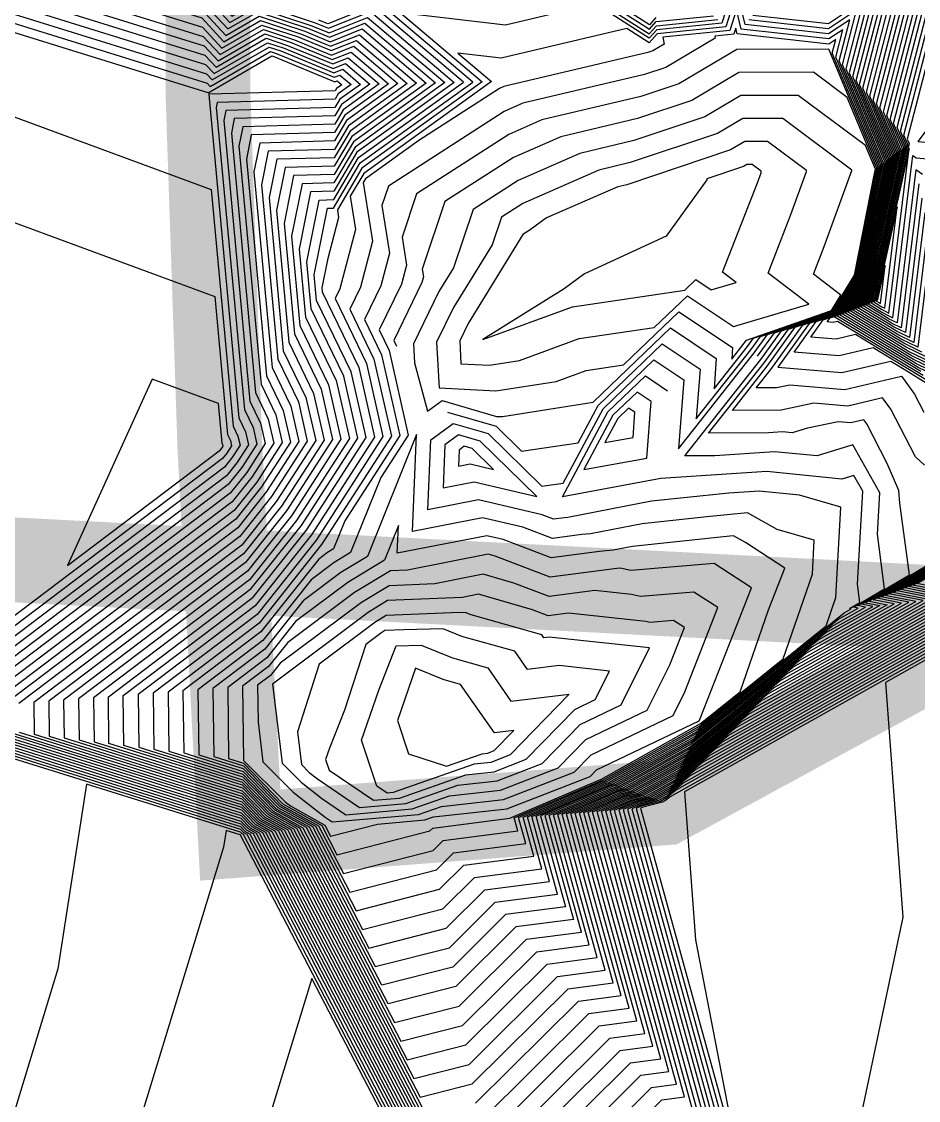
# Model space of a CAD drawing. Header units: inches. Extents: x 533200 to 542759, y 3594234 to 3596688.
# Drawn here: x 535916.75 to 535922.04, y 3595724.2 to 3595730.55 of the extents above; entities that cross this region are included whole.
import ezdxf

# ---------------------------------------------------------------- set-up
doc = ezdxf.new("R2010")
doc.units = ezdxf.units.IN
doc.header["$MEASUREMENT"] = 0
for name, color, linetype in [('C-PROP-BNDY', 150, 'Continuous'), ('CVL_CURV_D', 1, 'Continuous'), ('CVL_CURV_G', 5, 'Continuous')]:
    doc.layers.add(name, color=color, linetype=linetype)

msp = doc.modelspace()

# ---------------------------------------------------------------- linework, layer by layer
at = {"const_width": 0.5}
msp.add_lwpolyline([(535898.0655, 3595761.7534), (535928.9842, 3595779.4454), (535930.081, 3595726.6862), (535905.9162, 3595727.9423, 0.03527), (535900.5627, 3595727.8428)], format="xyb", close=True, dxfattribs=at)
at = {"layer": 'C-PROP-BNDY', "color": 3, "linetype": 'Continuous', "lineweight": 30, "const_width": 0.5, "elevation": 648.15}
msp.add_lwpolyline([(535925.64, 3595729.28), (535925.62, 3595728.77), (535922.91, 3595727.24), (535920.54, 3595725.95), (535918.04, 3595725.76), (535917.92, 3595728.05), (535917.85, 3595730.13), (535917.85, 3595732.88), (535918.86, 3595734.28), (535919.02, 3595736.9), (535919.16, 3595737.05), (535922.25, 3595738.97), (535925.35, 3595739.69), (535926.24, 3595738.06), (535924.7, 3595736.6), (535924.02, 3595733.54), (535924.05, 3595732.47), (535924.19, 3595730.12), (535925.64, 3595729.28)], dxfattribs=at)
at = {"layer": 'CVL_CURV_D', "color": 6, "linetype": 'Continuous'}
for points, elevation in [([(535925.7657, 3595732.1943), (535924.7109, 3595731.4655), (535924.71, 3595731.3471), (535924.7996, 3595731.1717), (535924.7231, 3595731), (535924.6331, 3595729.8633), (535924.6151, 3595729.7186), (535923.2807, 3595728.5947), (535922.9447, 3595728.0419), (535922.9486, 3595728.0393), (535922.9085, 3595727.2694), (535922.9012, 3595727.2559), (535922.3268, 3595727.3568), (535922.3185, 3595727.3508), (535922.317, 3595727.3508), (535922.3083, 3595727.3457), (535922.8718, 3595727.2356), (535921.8435, 3595726.6595), (535921.9465, 3595725.2759), (535921.5774, 3595723.5258)], 648.4), ([(535922.041, 3595729.5962), (535921.9367, 3595728.7492), (535921.88, 3595728.7767), (535921.8419, 3595728.8001), (535921.7126, 3595728.8776), (535921.7483, 3595728.8989), (535921.7727, 3595728.9393), (535921.7962, 3595729.0582), (535921.9669, 3595729.8224), (535921.9318, 3595729.9067), (535922.3695, 3595731.6012)], 649.3), ([(535922.0586, 3595729.5121), (535921.9611, 3595728.7205), (535921.8943, 3595728.7529), (535921.8493, 3595728.7805), (535921.697, 3595728.8718), (535921.739, 3595728.8969), (535921.7678, 3595728.9445), (535921.7955, 3595729.0846), (535921.959, 3595729.8164), (535921.9117, 3595729.9297), (535922.3286, 3595731.5435)], 649.4), ([(535924.3906, 3595731.4064), (535923.9804, 3595730.4851), (535923.4846, 3595730.7118), (535922.914, 3595729.9576), (535923.9866, 3595729.8615), (535922.8922, 3595728.0605), (535922.9346, 3595728.0323), (535922.9016, 3595727.3998), (535922.862, 3595727.3265), (535922.381, 3595727.411), (535922.3062, 3595727.3569), (535922.2926, 3595727.3568), (535922.215, 3595727.311), (535922.7021, 3595727.2158), (535920.6503, 3595726.0664), (535920.5601, 3595725.9938), (535920.5048, 3595725.963), (535920.3905, 3595725.9332), (535920.3484, 3595725.9153), (535920.9403, 3595723.769)], 648.8), ([(535922.0937, 3595729.344), (535922.0099, 3595728.6631), (535921.9229, 3595728.7052), (535921.8643, 3595728.7412), (535921.6658, 3595728.8603), (535921.7205, 3595728.893), (535921.758, 3595728.9549), (535921.7941, 3595729.1376), (535921.9431, 3595729.8042), (535921.8715, 3595729.9758), (535922.2467, 3595731.4281)], 649.6), ([(535924.4928, 3595731.3477), (535924.0527, 3595730.3592), (535923.7278, 3595730.5077), (535923.354, 3595730.0136), (535924.0567, 3595729.9506), (535922.9053, 3595728.0558), (535922.9381, 3595728.034), (535922.9033, 3595727.3672), (535922.8718, 3595727.3088), (535922.3674, 3595727.3974), (535922.3092, 3595727.3554), (535922.2987, 3595727.3553), (535922.2383, 3595727.3197), (535922.7445, 3595727.2208), (535920.6123, 3595726.0263), (535920.5531, 3595725.9787), (535920.5169, 3595725.9585), (535920.3986, 3595725.9277), (535920.3741, 3595725.9172), (535920.9871, 3595723.6943)], 648.7), ([(535922.1113, 3595729.2599), (535922.0343, 3595728.6344), (535921.9371, 3595728.6814), (535921.8718, 3595728.7216), (535921.6502, 3595728.8545), (535921.7113, 3595728.891), (535921.7532, 3595728.9602), (535921.7934, 3595729.164), (535921.9351, 3595729.7982), (535921.8514, 3595729.9988), (535922.2058, 3595731.3705)], 649.7), ([(535924.5951, 3595731.2891), (535924.1249, 3595730.2333), (535923.9711, 3595730.3036), (535923.794, 3595730.0696), (535924.1269, 3595730.0398), (535922.9185, 3595728.0512), (535922.9416, 3595728.0358), (535922.905, 3595727.3346), (535922.8816, 3595727.2912), (535922.3539, 3595727.3839), (535922.3123, 3595727.3538), (535922.3048, 3595727.3538), (535922.2617, 3595727.3283), (535922.7869, 3595727.2257), (535920.5742, 3595725.9861), (535920.5462, 3595725.9636), (535920.5291, 3595725.954), (535920.4068, 3595725.9222), (535920.3997, 3595725.9192), (535921.0338, 3595723.6196)], 648.6), ([(535922.0587, 3595728.6057), (535921.9514, 3595728.6576), (535921.8793, 3595728.702), (535921.6346, 3595728.8487), (535921.702, 3595728.889), (535921.7483, 3595728.9654), (535921.7927, 3595729.1905), (535921.9272, 3595729.7921), (535921.8313, 3595730.0218), (535922.1649, 3595731.3128)], 649.8), ([(535922.0831, 3595728.577), (535921.9657, 3595728.6338), (535921.8867, 3595728.6823), (535921.619, 3595728.8429), (535921.6928, 3595728.887), (535921.7434, 3595728.9706), (535921.792, 3595729.2169), (535921.9192, 3595729.7861), (535921.8113, 3595730.0448), (535922.124, 3595731.2551)], 649.9), ([(535922.0622, 3595729.6522), (535922.0234, 3595729.6803), (535921.9122, 3595728.7779), (535921.8657, 3595728.8005), (535921.8344, 3595728.8197), (535921.7282, 3595728.8834), (535921.7575, 3595728.9009), (535921.7776, 3595728.934), (535921.7968, 3595729.0317), (535921.9749, 3595729.8285), (535921.9518, 3595729.8837), (535922.3067, 3595731.2571)], 649.2), ([(535915.8311, 3595731.0837), (535917.8223, 3595730.4658), (535917.921, 3595730.3592), (535918.1767, 3595730.5067), (535918.3604, 3595730.446), (535918.5791, 3595730.3559), (535918.7095, 3595730.4077), (535918.9697, 3595730.1877), (535918.6674, 3595729.9704), (535918.5956, 3595729.8494), (535918.155, 3595729.8374), (535918.1211, 3595729.6675), (535918.2283, 3595728.5149), (535918.3387, 3595728.287), (535918.386, 3595728.0781), (535918.1957, 3595727.7834), (535918.0264, 3595727.5697), (535916.6474, 3595726.5277)], 650.1), ([(535915.9719, 3595731.0936), (535917.8177, 3595730.5209), (535917.9326, 3595730.3967), (535918.1683, 3595730.5327), (535918.3808, 3595730.4625), (535918.5759, 3595730.3821), (535918.7258, 3595730.4417), (535919.0248, 3595730.1889), (535918.6774, 3595729.9391), (535918.595, 3595729.8), (535918.205, 3595729.7894), (535918.1656, 3595729.5917), (535918.2611, 3595728.5644), (535918.3832, 3595728.3122), (535918.4356, 3595728.0811), (535918.225, 3595727.755), (535918.0377, 3595727.5186), (535916.7353, 3595726.5345)], 650.2), ([(535916.1127, 3595731.1036), (535917.8132, 3595730.5759), (535917.9443, 3595730.4343), (535918.16, 3595730.5587), (535918.4012, 3595730.4791), (535918.5728, 3595730.4084), (535918.7422, 3595730.4757), (535919.08, 3595730.19), (535918.6875, 3595729.9078), (535918.5944, 3595729.7506), (535918.255, 3595729.7414), (535918.21, 3595729.5159), (535918.2939, 3595728.6139), (535918.4277, 3595728.3374), (535918.4851, 3595728.0841), (535918.2543, 3595727.7266), (535918.049, 3595727.4675), (535916.8232, 3595726.5413), (535916.8257, 3595726.3543), (535918.0497, 3595725.9727), (535918.1661, 3595725.8522), (535918.2812, 3595725.7884), (535919.1004, 3595724.2154), (535919.4082, 3595724.2941)], 650.3), ([(535916.2535, 3595731.1135), (535917.8086, 3595730.631), (535917.9559, 3595730.4719), (535918.1517, 3595730.5848), (535918.4216, 3595730.4957), (535918.5697, 3595730.4346), (535918.7585, 3595730.5097), (535919.1352, 3595730.1911), (535918.6975, 3595729.8765), (535918.5937, 3595729.7013), (535918.305, 3595729.6934), (535918.2544, 3595729.4401), (535918.3267, 3595728.6633), (535918.4723, 3595728.3626), (535918.5347, 3595728.0871), (535918.2837, 3595727.6983), (535918.0603, 3595727.4164), (535916.9111, 3595726.5481), (535916.9139, 3595726.3433), (535918.0504, 3595725.9889), (535918.1758, 3595725.8592), (535918.2996, 3595725.7905), (535919.0627, 3595724.3253), (535919.3889, 3595724.4087)], 650.4), ([(535916.5351, 3595731.1334), (535917.7995, 3595730.7411), (535917.9792, 3595730.547), (535918.135, 3595730.6369), (535918.4624, 3595730.5288), (535918.5634, 3595730.4871), (535918.7912, 3595730.5776), (535919.2455, 3595730.1934), (535918.7177, 3595729.814), (535918.5924, 3595729.6026), (535918.405, 3595729.5975), (535918.3433, 3595729.2884), (535918.3923, 3595728.7623), (535918.5613, 3595728.413), (535918.6338, 3595728.0931), (535918.3423, 3595727.6415), (535918.0829, 3595727.3142), (535917.087, 3595726.5617), (535917.0902, 3595726.3212), (535918.0519, 3595726.0214), (535918.195, 3595725.8733), (535918.3364, 3595725.7949), (535918.9873, 3595724.5451), (535919.3504, 3595724.638)], 650.6), ([(535916.6759, 3595731.1434), (535917.795, 3595730.7961), (535917.9908, 3595730.5846), (535918.1267, 3595730.6629), (535918.4827, 3595730.5454), (535918.5603, 3595730.5134), (535918.8075, 3595730.6116), (535919.3007, 3595730.1946), (535918.7277, 3595729.7827), (535918.5918, 3595729.5532), (535918.455, 3595729.5495), (535918.3878, 3595729.2126), (535918.4251, 3595728.8117), (535918.6059, 3595728.4382), (535918.6834, 3595728.0961), (535918.3716, 3595727.6132), (535918.0942, 3595727.2631), (535917.1749, 3595726.5685), (535917.1784, 3595726.3102), (535918.0526, 3595726.0376), (535918.2047, 3595725.8803), (535918.3548, 3595725.797), (535918.9496, 3595724.655), (535919.3311, 3595724.7526)], 650.7), ([(535922.1563, 3595728.4909), (535922.0086, 3595728.5624), (535921.9092, 3595728.6235), (535921.5721, 3595728.8256), (535921.6651, 3595728.8811), (535921.7288, 3595728.9863), (535921.79, 3595729.2963), (535921.8953, 3595729.7679), (535921.751, 3595730.1138), (535922.0012, 3595731.0821)], 650.2), ([(535922.1319, 3595728.5196), (535921.9943, 3595728.5862), (535921.9017, 3595728.6431), (535921.5877, 3595728.8314), (535921.6743, 3595728.8831), (535921.7337, 3595728.9811), (535921.7907, 3595729.2699), (535921.9033, 3595729.7739), (535921.7711, 3595730.0908), (535922.0421, 3595731.1398)], 650.1), ([(535915.1271, 3595731.0339), (535917.845, 3595730.1906), (535917.8628, 3595730.1713), (535918.2183, 3595730.3765), (535918.2585, 3595730.3632), (535918.5947, 3595730.2246), (535918.6278, 3595730.2378), (535918.6938, 3595730.182), (535918.6171, 3595730.1268), (535918.5989, 3595730.0961), (535917.905, 3595730.0772), (535917.8989, 3595730.0466), (535918.0643, 3595728.2676), (535918.116, 3595728.1609), (535918.1381, 3595728.0632), (535918.049, 3595727.9252), (535917.9698, 3595727.8252), (535916.2077, 3595726.4938)], 649.6), ([(535915.2679, 3595731.0439), (535917.8405, 3595730.2456), (535917.8744, 3595730.2089), (535918.21, 3595730.4025), (535918.2789, 3595730.3797), (535918.5916, 3595730.2509), (535918.6441, 3595730.2718), (535918.749, 3595730.1831), (535918.6272, 3595730.0955), (535918.5982, 3595730.0468), (535917.955, 3595730.0293), (535917.9433, 3595729.9708), (535918.0971, 3595728.3171), (535918.1605, 3595728.1861), (535918.1877, 3595728.0662), (535918.0784, 3595727.8968), (535917.9811, 3595727.7741), (535916.2957, 3595726.5006)], 649.7), ([(535915.4087, 3595731.0538), (535917.8359, 3595730.3007), (535917.8861, 3595730.2465), (535918.2017, 3595730.4285), (535918.2993, 3595730.3963), (535918.5884, 3595730.2771), (535918.6605, 3595730.3058), (535918.8041, 3595730.1843), (535918.6372, 3595730.0642), (535918.5976, 3595729.9974), (535918.005, 3595729.9813), (535917.9878, 3595729.895), (535918.1299, 3595728.3666), (535918.205, 3595728.2113), (535918.2373, 3595728.0691), (535918.1077, 3595727.8685), (535917.9924, 3595727.723), (535916.3836, 3595726.5074)], 649.8), ([(535915.5495, 3595731.0638), (535917.8314, 3595730.3557), (535917.8977, 3595730.284), (535918.1933, 3595730.4546), (535918.3197, 3595730.4129), (535918.5853, 3595730.3034), (535918.6768, 3595730.3397), (535918.8593, 3595730.1854), (535918.6473, 3595730.033), (535918.5969, 3595729.9481), (535918.055, 3595729.9333), (535918.0322, 3595729.8192), (535918.1627, 3595728.416), (535918.2496, 3595728.2366), (535918.2868, 3595728.0721), (535918.137, 3595727.8401), (535918.0037, 3595727.6719), (535916.4715, 3595726.5142)], 649.9), ([(535920.4899, 3595730.5762), (535920.4524, 3595730.5348), (535919.6963, 3595731.0167)], 650.7), ([(535922.1807, 3595728.4622), (535922.0229, 3595728.5386), (535921.9166, 3595728.6038), (535921.5565, 3595728.8198), (535921.6558, 3595728.8791), (535921.7239, 3595728.9915), (535921.7893, 3595729.3228), (535921.8874, 3595729.7618), (535921.7309, 3595730.1369), (535921.9602, 3595731.0244)], 650.3), ([(535922.2051, 3595728.4334), (535922.0371, 3595728.5148), (535921.9241, 3595728.5842), (535921.5409, 3595728.814), (535921.6466, 3595728.8771), (535921.719, 3595728.9968), (535921.7886, 3595729.3492), (535921.8794, 3595729.7558), (535921.7108, 3595730.1599), (535921.9193, 3595730.9667)], 650.4), ([(535919.7629, 3595730.9474), (535920.4519, 3595730.5083), (535920.492, 3595730.5525), (535920.8308, 3595730.5863)], 650.8), ([(535923.2414, 3595730.9158), (535922.474, 3595729.9016), (535923.9165, 3595729.7724), (535922.8791, 3595728.0652), (535922.9311, 3595728.0305), (535922.8999, 3595727.4324), (535922.8522, 3595727.3441), (535922.3945, 3595727.4245), (535922.3031, 3595727.3585), (535922.2865, 3595727.3584), (535922.1917, 3595727.3023), (535922.6596, 3595727.2109), (535920.6883, 3595726.1065), (535920.567, 3595726.0089), (535920.4927, 3595725.9674), (535920.3824, 3595725.9388), (535920.3228, 3595725.9133), (535920.8935, 3595723.8437)], 648.9), ([(535922.0657, 3595728.4671), (535921.9391, 3595728.545), (535921.6663, 3595728.7085), (535921.5526, 3595728.6819), (535921.4036, 3595728.6944), (535921.4766, 3595728.7959), (535921.529, 3595728.814), (535921.6281, 3595728.8732), (535921.7093, 3595729.0072), (535921.7872, 3595729.4022), (535921.8635, 3595729.7436), (535921.6707, 3595730.2059), (535921.8374, 3595730.8514)], 650.6), ([(535919.9486, 3595730.8021), (535920.4514, 3595730.4817), (535920.494, 3595730.5288), (535920.8547, 3595730.5647)], 650.9), ([(535922.08, 3595728.4433), (535921.9465, 3595728.5253), (535921.7712, 3595728.6305), (535921.57, 3595728.5833), (535921.3064, 3595728.6056), (535921.4355, 3595728.785), (535921.5282, 3595728.8171), (535921.6189, 3595728.8712), (535921.7044, 3595729.0124), (535921.7865, 3595729.4286), (535921.8556, 3595729.7376), (535921.6506, 3595730.2289), (535921.7965, 3595730.7937)], 650.7), ([(535919.2541, 3595725.2111), (535919.4815, 3595725.437), (535919.864, 3595725.4866), (535919.7583, 3595725.8699), (535920.2038, 3595726.0602), (535920.2256, 3595726.0658), (535920.7192, 3595726.3409), (535921.5249, 3595726.9896), (535921.7261, 3595727.1023), (535921.6783, 3595727.1117), (535921.9849, 3595727.2927), (535921.9286, 3595727.7157), (535921.9233, 3595727.79), (535921.854, 3595727.95), (535921.7344, 3595728.1825), (535921.7164, 3595728.2071), (535921.6396, 3595728.1891), (535921.5645, 3595728.1955), (535921.3833, 3595728.1567), (535921.2939, 3595728.1293), (535921.2362, 3595728.1351), (535921.1548, 3595728.1296), (535920.8009, 3595728.1281), (535921.1277, 3595728.5423), (535921.2712, 3595728.7416), (535921.5252, 3595728.8294), (535921.5819, 3595728.8633), (535921.6849, 3595729.0333), (535921.7838, 3595729.5345), (535921.8237, 3595729.7133), (535921.5703, 3595730.321), (535921.6328, 3595730.563), (535921.5087, 3595730.4808), (535921.0159, 3595730.5362), (535920.9704, 3595730.7335), (535920.9026, 3595730.5217), (535920.4981, 3595730.4813), (535920.4504, 3595730.4286), (535920.32, 3595730.5117), (535919.5783, 3595730.3367), (535919.3233, 3595730.3667), (535919.5214, 3595730.1992), (535918.7679, 3595729.6575), (535918.6888, 3595729.524), (535918.72, 3595729.3288), (535918.6269, 3595728.9777), (535918.5992, 3595728.9208), (535918.784, 3595728.5391), (535918.8817, 3595728.108), (535918.4889, 3595727.4997), (535918.1395, 3595727.0588), (535917.5266, 3595726.5957), (535917.531, 3595726.2661), (535918.0556, 3595726.1026), (535918.2432, 3595725.9085), (535918.4285, 3595725.8057), (535918.7988, 3595725.0946), (535919.2541, 3595725.2111)], 651.1), ([(535921.7556, 3595730.736), (535921.6305, 3595730.2519), (535921.8476, 3595729.7315), (535921.7858, 3595729.4551), (535921.6995, 3595729.0177), (535921.6096, 3595728.8692), (535921.5275, 3595728.8202), (535921.3944, 3595728.7742), (535921.2092, 3595728.5167), (535921.5874, 3595728.4848), (535921.8761, 3595728.5524), (535921.954, 3595728.5057), (535922.0943, 3595728.4195)], 650.8), ([(535922.171, 3595727.3873), (535921.7483, 3595727.1377), (535921.8534, 3595727.1171), (535921.4108, 3595726.8692), (535920.6984, 3595726.2957), (535920.262, 3595726.0524), (535920.2282, 3595726.0436), (535919.8353, 3595725.8758), (535920.0044, 3595725.2626), (535919.6657, 3595725.2186), (535919.3119, 3595724.8672), (535918.9119, 3595724.7649), (535918.3732, 3595725.7992), (535918.2143, 3595725.8874), (535918.0534, 3595726.0539), (535917.2665, 3595726.2992), (535917.2628, 3595726.5753), (535918.1055, 3595727.212), (535918.401, 3595727.5848), (535918.733, 3595728.0991), (535918.6504, 3595728.4634), (535918.4578, 3595728.8612), (535918.4322, 3595729.1368), (535918.505, 3595729.5016), (535918.5911, 3595729.5039), (535918.7378, 3595729.7514), (535919.3559, 3595730.1957), (535918.8239, 3595730.6456), (535918.5572, 3595730.5396), (535918.5031, 3595730.5619)], 650.8), ([(535922.1649, 3595727.3888), (535921.725, 3595727.129), (535921.811, 3595727.1122), (535921.4489, 3595726.9094), (535920.7053, 3595726.3108), (535920.2498, 3595726.0569), (535920.2201, 3595726.0492), (535919.8096, 3595725.8738), (535919.9576, 3595725.3372), (535919.6043, 3595725.2914), (535919.2926, 3595724.9818), (535918.8742, 3595724.8748), (535918.3917, 3595725.8014), (535918.2239, 3595725.8944), (535918.0541, 3595726.0701), (535917.3547, 3595726.2882), (535917.3508, 3595726.5821), (535918.1169, 3595727.1609), (535918.4303, 3595727.5564), (535918.7826, 3595728.1021), (535918.695, 3595728.4887), (535918.4906, 3595728.9106), (535918.4767, 3595729.061), (535918.555, 3595729.4536), (535918.5905, 3595729.4545), (535918.7478, 3595729.7201), (535919.411, 3595730.1969), (535918.8402, 3595730.6796)], 650.9), ([(535921.0624, 3595730.5914), (535921.5079, 3595730.5413), (535921.7147, 3595730.6784), (535921.6104, 3595730.2749), (535921.8397, 3595729.7255), (535921.7852, 3595729.4815), (535921.6946, 3595729.0229), (535921.6004, 3595728.8672), (535921.5267, 3595728.8232), (535921.3533, 3595728.7633), (535921.1665, 3595728.5035), (535921.0817, 3595728.3962), (535921.2004, 3595728.3967), (535921.2797, 3595728.4136), (535921.6048, 3595728.3862), (535921.9379, 3595728.4643), (535922.0156, 3595728.3575), (535922.07, 3595728.2518)], 650.9), ([(535919.2348, 3595725.3257), (535919.4201, 3595725.5097), (535919.8172, 3595725.5613), (535919.7326, 3595725.8679), (535920.1957, 3595726.0657), (535920.2134, 3595726.0703), (535920.7261, 3595726.356), (535921.563, 3595727.0298), (535921.6837, 3595727.0974), (535921.655, 3595727.103), (535921.8389, 3595727.2116), (535921.7961, 3595727.5335), (535921.81, 3595727.777), (535921.6521, 3595728.0584), (535921.4404, 3595727.9936), (535921.1903, 3595728.0189), (535920.8374, 3595727.9948), (535920.6604, 3595727.994), (535921.1084, 3595728.5616), (535921.2301, 3595728.7308), (535921.5244, 3595728.8325), (535921.5727, 3595728.8613), (535921.68, 3595729.0386), (535921.7831, 3595729.5609), (535921.8158, 3595729.7073), (535921.5502, 3595730.344), (535921.5919, 3595730.5053), (535921.5092, 3595730.4505), (535920.9926, 3595730.5086), (535920.9661, 3595730.6237), (535920.9265, 3595730.5001), (535920.5307, 3595730.4607), (535920.54, 3595730.4206), (535920.4729, 3595730.3808), (535920.4437, 3595730.371), (535919.5936, 3595730.1704), (535919.5682, 3595730.1594), (535919.092, 3595729.852), (535918.778, 3595729.6263), (535918.7648, 3595729.604), (535918.82, 3595729.2586), (535918.7481, 3595728.9873), (535918.6858, 3595728.8592), (535918.8286, 3595728.5643), (535918.9313, 3595728.111), (535918.5183, 3595727.4713), (535918.1508, 3595727.0077), (535917.6145, 3595726.6025), (535917.6192, 3595726.2551), (535918.0563, 3595726.1188), (535918.2528, 3595725.9155), (535918.4469, 3595725.8079), (535918.7611, 3595725.2045), (535919.2348, 3595725.3257)], 651.2), ([(535921.089, 3595728.581), (535921.189, 3595728.7199), (535921.5236, 3595728.8355), (535921.5634, 3595728.8593), (535921.6751, 3595729.0438), (535921.7824, 3595729.5874), (535921.8078, 3595729.7012), (535921.5301, 3595730.367), (535921.5509, 3595730.4477), (535921.5096, 3595730.4203), (535920.9693, 3595730.481), (535920.9617, 3595730.5139), (535920.9504, 3595730.4786), (535920.8373, 3595730.4673), (535920.84, 3595730.4559), (535920.5492, 3595730.2834), (535920.4228, 3595730.2412), (535919.7055, 3595730.0719), (535919.5956, 3595730.0239), (535918.9133, 3595729.5835), (535918.875, 3595729.47), (535918.92, 3595729.1884), (535918.8692, 3595728.9969), (535918.7723, 3595728.7977), (535918.8731, 3595728.5895), (535918.9809, 3595728.114), (535918.6569, 3595727.6123), (535918.59, 3595727.4465), (535918.554, 3595727.4247), (535918.5027, 3595727.3864), (535918.1621, 3595726.9566), (535917.7025, 3595726.6092), (535917.7073, 3595726.2441), (535918.057, 3595726.1351), (535918.2624, 3595725.9226), (535918.4653, 3595725.81), (535918.7234, 3595725.3144), (535919.2155, 3595725.4403), (535919.3587, 3595725.5825), (535919.7704, 3595725.636), (535919.707, 3595725.8659), (535920.1876, 3595726.0712), (535920.2013, 3595726.0748), (535920.733, 3595726.3711), (535921.601, 3595727.0699), (535921.6412, 3595727.0925), (535921.6317, 3595727.0943), (535921.693, 3595727.1305), (535921.6787, 3595727.2378), (535921.71, 3595727.7857), (535921.6574, 3595727.8795), (535921.5868, 3595727.8579), (535921.1443, 3595727.9027), (535920.52, 3595727.86), (535919.94, 3595727.7538), (535920.2079, 3595728.2531), (535920.4285, 3595728.4649), (535920.5586, 3595728.3778)], 651.3), ([(535922.14, 3595730.5112), (535921.9719, 3595729.8607), (535921.9828, 3595729.8345), (535921.7975, 3595729.0053), (535921.7824, 3595728.9288), (535921.7667, 3595728.9029), (535921.7438, 3595728.8892), (535921.8269, 3595728.8393), (535921.8514, 3595728.8243), (535921.8878, 3595728.8067), (535922.0058, 3595729.7643), (535922.0242, 3595729.7511), (535923.7762, 3595729.5941)], 649.1), ([(535913.6768, 3595723.8203), (535913.8395, 3595725.5976), (535913.2, 3595726.8476), (535915.2071, 3595729.72), (535915.528, 3595730.426), (535917.8691, 3595729.5627), (535917.9987, 3595728.1687), (535918.0269, 3595728.1105), (535918.039, 3595728.0572), (535917.9904, 3595727.9819), (535917.9472, 3595727.9274), (535916.0319, 3595726.4802), (535916.0322, 3595726.4535), (535918.043, 3595725.8266), (535918.0795, 3595725.7889), (535918.1155, 3595725.7689), (535919.4397, 3595723.2263)], 649.4), ([(535919.1962, 3595725.5549), (535919.2973, 3595725.6553), (535919.7236, 3595725.7106), (535919.6813, 3595725.8639), (535920.1795, 3595726.0768), (535920.1891, 3595726.0793), (535920.7399, 3595726.3862), (535921.4935, 3595726.9929), (535921.551, 3595727.159), (535921.5814, 3595727.6924), (535921.3378, 3595727.7622), (535921.0984, 3595727.7865), (535920.92, 3595727.7743), (535920.6555, 3595727.7471), (535920.4644, 3595727.7267), (535919.9706, 3595727.6319), (535919.9516, 3595727.63), (535919.8862, 3595727.6216), (535919.8209, 3595727.6464), (535919.4438, 3595727.7353), (535919.146, 3595727.6772), (535919.1633, 3595728.0894), (535919.2949, 3595728.1849), (535919.5013, 3595728.1256), (535919.818, 3595727.8148), (535919.9431, 3595727.8331), (535920.1786, 3595728.2721), (535920.478, 3595728.5596), (535920.6546, 3595728.4414), (535920.6243, 3595728.0361), (535921.0697, 3595728.6003), (535921.1479, 3595728.7091), (535921.5228, 3595728.8386), (535921.5542, 3595728.8573), (535921.6702, 3595729.049), (535921.7817, 3595729.6138), (535921.7999, 3595729.6952), (535921.51, 3595730.39), (535920.9671, 3595730.3886), (535920.6255, 3595730.1861), (535920.4019, 3595730.1113), (535919.8175, 3595729.9734), (535919.6231, 3595729.8884), (535919.08, 3595729.5379), (535918.9938, 3595729.2825), (535919.02, 3595729.1182), (535918.9904, 3595729.0065), (535918.8588, 3595728.7362), (535918.9176, 3595728.6147), (535919.0304, 3595728.117), (535918.8685, 3595727.8662), (535918.69, 3595727.424), (535918.594, 3595727.3658), (535918.4573, 3595727.2636), (535918.1734, 3595726.9055), (535917.7904, 3595726.616), (535917.7955, 3595726.2331), (535918.0578, 3595726.1513), (535918.2721, 3595725.9296), (535918.4837, 3595725.8122), (535918.6857, 3595725.4243), (535919.1962, 3595725.5549)], 651.4), ([(535921.3289, 3595730.1183), (535920.9908, 3595730.1175), (535920.7782, 3595729.9913), (535920.3601, 3595729.8516), (535920.0413, 3595729.7764), (535919.6779, 3595729.6174), (535919.4133, 3595729.4467), (535919.2968, 3595729.1016), (535919.2117, 3595728.9633), (535919.0617, 3595728.655), (535919.068, 3595728.542), (535919.1432, 3595728.2568), (535919.2295, 3595728.3195), (535919.551, 3595728.227), (535919.5861, 3595728.2252), (535920.12, 3595728.31), (535920.5769, 3595728.7488), (535920.8465, 3595728.5684), (535920.833, 3595728.3883), (535921.031, 3595728.639), (535921.0657, 3595728.6874), (535921.5213, 3595728.8448), (535921.5357, 3595728.8534), (535921.6605, 3595729.0595), (535921.7803, 3595729.6668), (535921.784, 3595729.683), (535921.726, 3595729.822), (535921.3289, 3595730.1183)], 651.6), ([(535921.2383, 3595729.9825), (535921.0027, 3595729.9819), (535920.8545, 3595729.8939), (535920.3393, 3595729.7218), (535920.1533, 3595729.6779), (535919.7053, 3595729.4819), (535919.58, 3595729.4011), (535919.5248, 3595729.2376), (535919.2978, 3595728.8689), (535919.1978, 3595728.6633), (535919.2129, 3595728.3943), (535919.5474, 3595728.3768), (535919.9033, 3595728.4333), (535920.0794, 3595728.4975), (535920.3, 3595728.53), (535920.6263, 3595728.8434), (535920.9424, 3595728.6319), (535920.9374, 3595728.5643), (535921.0116, 3595728.6584), (535921.0247, 3595728.6765), (535921.5205, 3595728.8478), (535921.5265, 3595728.8514), (535921.5813, 3595728.9419), (535921.4191, 3595729.0653), (535921.4828, 3595729.2287), (535921.6461, 3595729.6764), (535921.6461, 3595729.6782), (535921.2383, 3595729.9825)], 651.7), ([(535921.1477, 3595729.8466), (535921.0146, 3595729.8463), (535920.9308, 3595729.7966), (535920.3184, 3595729.5919), (535920.2652, 3595729.5794), (535919.846, 3595729.396), (535919.75, 3595729.3254), (535919.7064, 3595729.2982), (535919.3839, 3595728.7744), (535919.3339, 3595728.6717), (535919.3414, 3595728.5371), (535919.5087, 3595728.5284), (535919.6867, 3595728.5567), (535920.0387, 3595728.685), (535920.48, 3595728.75), (535920.6758, 3595728.9381), (535920.9474, 3595728.7563), (535921.3917, 3595728.8883), (535921.1515, 3595729.0712), (535921.2859, 3595729.4162), (535921.3782, 3595729.6693), (535921.3782, 3595729.6746), (535921.1477, 3595729.8466)], 651.8), ([(535921.0572, 3595729.7108), (535921.0264, 3595729.7107), (535921.0071, 3595729.6992), (535920.79, 3595729.6267), (535920.79, 3595729.62), (535920.55, 3595729.2891), (535920.07, 3595729.0675), (535919.95, 3595728.9792), (535919.47, 3595728.68), (535919.9981, 3595728.8725), (535920.66, 3595728.97), (535920.7253, 3595729.0327), (535920.8158, 3595728.9721), (535920.9639, 3595729.0161), (535920.8838, 3595729.0771), (535921.0891, 3595729.6037), (535921.1104, 3595729.6621), (535921.1104, 3595729.6711), (535921.0572, 3595729.7108)], 651.9), ([(535914.9797, 3595723.6291), (535915.2132, 3595726.1792), (535915, 3595726.5959), (535915.669, 3595727.5533), (535916.5247, 3595729.436), (535917.8903, 3595728.9324), (535917.9659, 3595728.1192), (535917.9824, 3595728.0853), (535917.9894, 3595728.0542), (535917.9611, 3595728.0103), (535917.9358, 3595727.9785), (535915.944, 3595726.4734), (535915.9441, 3595726.4645), (535918.0423, 3595725.8103), (535918.0699, 3595725.7818), (535918.0971, 3595725.7667), (535919.4774, 3595723.1164)], 649.3), ([(535921.8229, 3595728.8719), (535921.839, 3595728.8641), (535921.9126, 3595729.4611), (535921.7989, 3595728.9523), (535921.7922, 3595728.9184), (535921.7852, 3595728.9068), (535921.775, 3595728.9008), (535921.812, 3595728.8786), (535921.8229, 3595728.8719)], 648.9), ([(535921.8086, 3595728.8957), (535921.8146, 3595728.8928), (535921.8422, 3595729.1167), (535921.7996, 3595728.9259), (535921.7971, 3595728.9131), (535921.7945, 3595728.9088), (535921.7906, 3595728.9065), (535921.8045, 3595728.8982), (535921.8086, 3595728.8957)], 648.8), ([(535917.9398, 3595728.0512), (535917.9378, 3595728.0601), (535917.9331, 3595728.0698), (535917.9115, 3595728.3021), (535917.5213, 3595728.446), (535917.0222, 3595727.3478), (535917.9245, 3595728.0296), (535917.9317, 3595728.0387), (535917.9398, 3595728.0512)], 649.2), ([(535920.4627, 3595728.3143), (535920.379, 3595728.3703), (535920.2372, 3595728.2341), (535920.065, 3595727.9131), (535920.4379, 3595727.9814), (535920.4627, 3595728.3143)], 651.2), ([(535920.3668, 3595728.2508), (535920.3296, 3595728.2757), (535920.2666, 3595728.2152), (535920.19, 3595728.0725), (535920.3557, 3595728.1029), (535920.3668, 3595728.2508)], 651.1), ([(535919.4547, 3595728.0811), (535919.3276, 3595728.1176), (535919.2467, 3595728.0589), (535919.236, 3595727.8052), (535919.4192, 3595727.8409), (535919.788, 3595727.754), (535919.4547, 3595728.0811)], 651.3), ([(535919.408, 3595728.0367), (535919.3604, 3595728.0504), (535919.33, 3595728.0283), (535919.326, 3595727.9332), (535919.3947, 3595727.9466), (535919.533, 3595727.914), (535919.408, 3595728.0367)], 651.2), ([(535919.1577, 3595725.7842), (535919.1746, 3595725.8009), (535919.63, 3595725.86), (535920.1632, 3595726.0878), (535920.1649, 3595726.0882), (535920.7538, 3595726.4164), (535920.9876, 3595726.6047), (535921.1546, 3595727.0877), (535921.251, 3595727.3333), (535921.018, 3595727.484), (535920.9482, 3595727.5235), (535920.9265, 3595727.5213), (535920.3533, 3595727.46), (535920.2394, 3595727.4381), (535920.157, 3595727.43), (535919.8738, 3595727.3934), (535919.5906, 3595727.5009), (535919.4928, 3595727.524), (535918.966, 3595727.4212), (535918.9729, 3595727.5843), (535918.89, 3595727.379), (535918.674, 3595727.248), (535918.3664, 3595727.0182), (535918.1961, 3595726.8033), (535917.9662, 3595726.6296), (535917.9718, 3595726.211), (535918.0593, 3595726.1838), (535918.2913, 3595725.9437), (535918.5205, 3595725.8165), (535918.6103, 3595725.6442), (535919.1577, 3595725.7842)], 651.6), ([(535920.833, 3595727.3592), (535920.3425, 3595727.3188), (535920.28, 3595727.332), (535920.2597, 3595727.33), (535919.8675, 3595727.2794), (535919.5429, 3595727.4026), (535919.5014, 3595727.4146), (535919.0268, 3595727.3216), (535918.9252, 3595727.3172), (535918.714, 3595727.1891), (535918.3209, 3595726.8955), (535918.2074, 3595726.7522), (535918.0542, 3595726.6364), (535918.06, 3595726.2), (535918.3047, 3595725.9558), (535918.3357, 3595725.9314), (535918.539, 3595725.8187), (535918.5726, 3595725.7541), (535918.85, 3595725.825), (535919.1276, 3595725.8493), (535919.1787, 3595725.8672), (535919.6113, 3595725.9147), (535920.1034, 3595726.1052), (535920.1407, 3595726.1436), (535920.7447, 3595726.4331), (535920.751, 3595726.4459), (535921.0533, 3595727.2167), (535920.833, 3595727.3592)], 651.7), ([(535919.3311, 3595724.7526), (535919.7271, 3595725.1458), (535920.0512, 3595725.1879), (535919.8609, 3595725.8778), (535920.2363, 3595726.0381), (535920.2741, 3595726.048), (535920.6915, 3595726.2806), (535921.3728, 3595726.8291), (535921.8958, 3595727.1221), (535921.7717, 3595727.1463), (535922.177, 3595727.3857)], 650.7), ([(535919.3504, 3595724.638), (535919.7885, 3595725.073), (535920.0979, 3595725.1132), (535919.8866, 3595725.8797), (535920.2444, 3595726.0326), (535920.2863, 3595726.0435), (535920.6846, 3595726.2655), (535921.3348, 3595726.7889), (535921.9383, 3595727.127), (535921.795, 3595727.155), (535922.1831, 3595727.3842)], 650.6), ([(535919.3889, 3595724.4087), (535919.9113, 3595724.9275), (535920.1915, 3595724.9638), (535919.9379, 3595725.8837), (535920.2606, 3595726.0216), (535920.3105, 3595726.0345), (535920.6708, 3595726.2353), (535921.2587, 3595726.7087), (535922.0231, 3595727.1369), (535921.8417, 3595727.1723), (535922.1953, 3595727.3812)], 650.4), ([(535919.4082, 3595724.2941), (535919.9727, 3595724.8547), (535920.2383, 3595724.8892), (535919.9636, 3595725.8857), (535920.2688, 3595726.016), (535920.3227, 3595726.0301), (535920.6638, 3595726.2202), (535921.2207, 3595726.6685), (535922.0656, 3595727.1418), (535921.865, 3595727.181), (535922.2014, 3595727.3797)], 650.3), ([(535919.4275, 3595724.1795), (535920.0341, 3595724.7819), (535920.2851, 3595724.8145), (535919.9892, 3595725.8876), (535920.2769, 3595726.0105), (535920.3348, 3595726.0256), (535920.6569, 3595726.2051), (535921.1827, 3595726.6284), (535922.108, 3595727.1467), (535921.8883, 3595727.1897), (535922.2075, 3595727.3781)], 650.2), ([(535919.4467, 3595724.0649), (535920.0954, 3595724.7091), (535920.3319, 3595724.7398), (535920.0149, 3595725.8896), (535920.285, 3595726.005), (535920.347, 3595726.0211), (535920.65, 3595726.19), (535921.1446, 3595726.5882), (535922.1504, 3595727.1517), (535921.9117, 3595727.1983), (535922.2135, 3595727.3766)], 650.1), ([(535919.4853, 3595723.8356), (535920.2182, 3595724.5635), (535920.4255, 3595724.5904), (535920.0662, 3595725.8936), (535920.3012, 3595725.994), (535920.3712, 3595726.0122), (535920.6362, 3595726.1598), (535921.0686, 3595726.508), (535922.2353, 3595727.1615), (535921.9583, 3595727.2157), (535922.2257, 3595727.3736)], 649.9), ([(535919.5046, 3595723.721), (535920.2796, 3595724.4908), (535920.4723, 3595724.5158), (535920.0918, 3595725.8955), (535920.3094, 3595725.9884), (535920.3834, 3595726.0077), (535920.6292, 3595726.1447), (535921.0306, 3595726.4678), (535922.2777, 3595727.1665), (535921.9817, 3595727.2243), (535922.2318, 3595727.3721)], 649.8), ([(535919.5238, 3595723.6064), (535920.341, 3595724.418), (535920.5191, 3595724.4411), (535920.1175, 3595725.8975), (535920.3175, 3595725.9829), (535920.3955, 3595726.0032), (535920.6223, 3595726.1296), (535920.9925, 3595726.4277), (535922.3202, 3595727.1714), (535922.005, 3595727.233), (535922.2379, 3595727.3705)], 649.7), ([(535919.5431, 3595723.4918), (535920.4024, 3595724.3452), (535920.5659, 3595724.3664), (535920.1432, 3595725.8995), (535920.3256, 3595725.9774), (535920.4077, 3595725.9988), (535920.6154, 3595726.1145), (535920.9545, 3595726.3875), (535922.3626, 3595727.1763), (535922.0283, 3595727.2417), (535922.244, 3595727.369)], 649.6), ([(535920.7141, 3595727.1916), (535920.3987, 3595727.1656), (535920.3467, 3595727.1767), (535920.13, 3595727.2), (535919.8612, 3595727.1653), (535919.6526, 3595727.2445), (535919.4729, 3595727.2968), (535919.1881, 3595727.241), (535918.9172, 3595727.2292), (535918.754, 3595727.1302), (535918.2755, 3595726.7727), (535918.2187, 3595726.7011), (535918.1421, 3595726.6432), (535918.145, 3595726.425), (535918.1735, 3595726.1919), (535918.3521, 3595726.0137), (535918.541, 3595725.8652), (535918.5823, 3595725.837), (535919.0903, 3595725.8815), (535919.2266, 3595725.9292), (535919.5927, 3595725.9693), (535920.009, 3595726.1306), (535920.1086, 3595726.2329), (535920.5918, 3595726.4645), (535920.6614, 3595726.6045), (535920.8557, 3595727.1), (535920.7141, 3595727.1916)], 651.8), ([(535920.5951, 3595727.0241), (535920.455, 3595727.0125), (535920.4319, 3595727.0174), (535919.9744, 3595727.0667), (535919.855, 3595727.0513), (535919.7623, 3595727.0865), (535919.4443, 3595727.1789), (535919.3494, 3595727.1603), (535918.9092, 3595727.1412), (535918.794, 3595727.0713), (535918.23, 3595726.65), (535918.287, 3595726.1838), (535918.3995, 3595726.0716), (535918.5184, 3595725.9781), (535918.6632, 3595725.8796), (535919.0531, 3595725.9137), (535919.2745, 3595725.9911), (535919.574, 3595726.024), (535919.9146, 3595726.1559), (535920.0764, 3595726.3221), (535920.4388, 3595726.4959), (535920.5717, 3595726.7631), (535920.6581, 3595726.9833), (535920.5951, 3595727.0241)], 651.9), ([(535919.5816, 3595723.2626), (535920.5252, 3595724.1996), (535920.6595, 3595724.2171), (535920.1945, 3595725.9034), (535920.3418, 3595725.9664), (535920.4319, 3595725.9898), (535920.6016, 3595726.0843), (535920.8785, 3595726.3073), (535922.4475, 3595727.1862)], 649.4), ([(535920.7063, 3595724.1424), (535920.2201, 3595725.9054), (535920.3499, 3595725.9608), (535920.4441, 3595725.9853), (535920.5947, 3595726.0692), (535920.8404, 3595726.2671), (535922.4899, 3595727.1912)], 649.3), ([(535920.7531, 3595724.0677), (535920.2458, 3595725.9074), (535920.3581, 3595725.9553), (535920.4562, 3595725.9809), (535920.5877, 3595726.0542), (535920.8024, 3595726.227), (535922.5323, 3595727.1961)], 649.2), ([(535922.5748, 3595727.201), (535920.7644, 3595726.1868), (535920.5808, 3595726.0391), (535920.4684, 3595725.9764), (535920.3662, 3595725.9498), (535920.2714, 3595725.9093), (535920.7999, 3595723.993)], 649.1), ([(535920.1329, 3595726.5586), (535920.2164, 3595726.7264), (535919.9209, 3595726.7582), (535919.7332, 3595726.7362), (535919.6586, 3595726.8429), (535919.3467, 3595726.93), (535919.2365, 3595726.9748), (535919.0037, 3595726.97), (535918.8932, 3595726.9652), (535918.874, 3595726.9536), (535918.78, 3595726.8833), (535918.6557, 3595726.4957), (535918.5668, 3595726.2726), (535918.5436, 3595726.2045), (535918.5644, 3595726.1419), (535918.8249, 3595725.9647), (535918.9785, 3595725.9781), (535919.3703, 3595726.1151), (535919.5367, 3595726.1333), (535919.7259, 3595726.2066), (535920.0121, 3595726.5007), (535920.1329, 3595726.5586)], 652.1), ([(535919.6359, 3595726.5497), (535919.98, 3595726.59), (535919.6315, 3595726.232), (535919.518, 3595726.188), (535919.4182, 3595726.177), (535918.9412, 3595726.0103), (535918.9057, 3595726.0072), (535918.8456, 3595726.0481), (535918.7558, 3595726.3197), (535918.8563, 3595726.6147), (535918.96, 3595726.875), (535919.1074, 3595726.8781), (535919.2911, 3595726.8033), (535919.499, 3595726.7452), (535919.6359, 3595726.5497)], 652.2), ([(535919.6533, 3595726.3767), (535919.5386, 3595726.3632), (535919.3395, 3595726.6476), (535919.2356, 3595726.6767), (535919.0729, 3595726.7429), (535918.9679, 3595726.4348), (535919.0329, 3595726.2382), (535919.2567, 3595726.1658), (535919.4661, 3595726.239), (535919.4993, 3595726.2427), (535919.5372, 3595726.2573), (535919.6533, 3595726.3767)], 652.3), ([(535916.2086, 3595726.4314), (535918.0445, 3595725.859), (535918.0987, 3595725.8029), (535918.1523, 3595725.7732), (535919.3643, 3595723.4461)], 649.6), ([(535916.2967, 3595726.4204), (535918.0452, 3595725.8753), (535918.1084, 3595725.81), (535918.1707, 3595725.7754), (535919.3266, 3595723.556)], 649.7), ([(535916.3849, 3595726.4094), (535918.046, 3595725.8915), (535918.118, 3595725.817), (535918.1891, 3595725.7775), (535919.2889, 3595723.6659)], 649.8), ([(535916.4731, 3595726.3984), (535918.0467, 3595725.9077), (535918.1276, 3595725.824), (535918.2075, 3595725.7797), (535919.2512, 3595723.7758)], 649.9), ([(535916.6494, 3595726.3763), (535918.0482, 3595725.9402), (535918.1469, 3595725.8381), (535918.2444, 3595725.784), (535919.1758, 3595723.9956)], 650.1), ([(535915.74, 3595723.4423), (535915.989, 3595724.255), (535916.3115, 3595726.3335), (535918.0415, 3595725.7941), (535918.0602, 3595725.7748), (535918.0787, 3595725.7645), (535919.5151, 3595723.0065)], 649.2), ([(535916.7376, 3595726.3653), (535918.0489, 3595725.9565), (535918.1565, 3595725.8451), (535918.2628, 3595725.7862), (535919.1381, 3595724.1055)], 650.2), ([(535919.5528, 3595722.8965), (535918.0603, 3595725.7624), (535918.0506, 3595725.7677), (535918.0408, 3595725.7779), (535917.1346, 3595726.0604), (535916.9657, 3595724.9717), (535916.44, 3595723.2559)], 649.1), ([(535919.6282, 3595722.6767), (535918.4625, 3595724.915), (535917.84, 3595722.8832)], 648.9)]:
    msp.add_lwpolyline(points, dxfattribs=dict(at, elevation=elevation))
at = {"layer": 'CVL_CURV_G', "color": 5, "linetype": 'Continuous'}
for points, elevation in [([(535922.0762, 3595729.4281), (535921.9855, 3595728.6918), (535921.9086, 3595728.729), (535921.8568, 3595728.7608), (535921.6814, 3595728.8661), (535921.7298, 3595728.895), (535921.7629, 3595728.9497), (535921.7948, 3595729.1111), (535921.951, 3595729.8103), (535921.8916, 3595729.9528), (535922.2877, 3595731.4858)], 649.5), ([(535924.6973, 3595731.2304), (535924.2385, 3595730.2), (535924.2303, 3595730.0967), (535924.2286, 3595730.0835), (535924.1073, 3595729.9813), (535922.9316, 3595728.0465), (535922.9451, 3595728.0375), (535922.9067, 3595727.302), (535922.8914, 3595727.2735), (535922.3403, 3595727.3703), (535922.3154, 3595727.3523), (535922.3109, 3595727.3523), (535922.285, 3595727.337), (535922.8294, 3595727.2306), (535920.6585, 3595726.0145), (535920.7233, 3595725.1433), (535920.92, 3595724.1275)], 648.5), ([(535922.1075, 3595728.5483), (535921.98, 3595728.61), (535921.8942, 3595728.6627), (535921.6034, 3595728.8372), (535921.6836, 3595728.885), (535921.7385, 3595728.9759), (535921.7913, 3595729.2434), (535921.9113, 3595729.78), (535921.7912, 3595730.0678), (535922.083, 3595731.1974)], 650), ([(535916.3943, 3595731.1235), (535917.8041, 3595730.686), (535917.9676, 3595730.5094), (535918.1433, 3595730.6108), (535918.442, 3595730.5122), (535918.5666, 3595730.4609), (535918.7748, 3595730.5437), (535919.1903, 3595730.1923), (535918.7076, 3595729.8453), (535918.5931, 3595729.6519), (535918.355, 3595729.6455), (535918.2989, 3595729.3642), (535918.3595, 3595728.7128), (535918.5168, 3595728.3878), (535918.5843, 3595728.0901), (535918.313, 3595727.6699), (535918.0716, 3595727.3653), (535916.9991, 3595726.5549), (535917.002, 3595726.3322), (535918.0511, 3595726.0052), (535918.1854, 3595725.8663), (535918.318, 3595725.7927), (535919.025, 3595724.4352), (535919.3697, 3595724.5234)], 650.5), ([(535922.9981, 3595731.1199), (535922.034, 3595729.8456), (535923.8463, 3595729.6832), (535922.8659, 3595728.0698), (535922.9275, 3595728.0288), (535922.8982, 3595727.4651), (535922.8424, 3595727.3618), (535922.408, 3595727.438), (535922.3, 3595727.36), (535922.2805, 3595727.3599), (535922.1683, 3595727.2937), (535922.6172, 3595727.206), (535920.7263, 3595726.1467), (535920.5739, 3595726.024), (535920.4805, 3595725.9719), (535920.3743, 3595725.9443), (535920.2971, 3595725.9113), (535920.8467, 3595723.9183)], 649), ([(535914.9863, 3595731.024), (535917.8495, 3595730.1355), (535917.8512, 3595730.1338), (535918.2267, 3595730.3504), (535918.2382, 3595730.3466), (535918.5978, 3595730.1984), (535918.6114, 3595730.2038), (535918.6386, 3595730.1808), (535918.607, 3595730.1581), (535918.5995, 3595730.1455), (535917.855, 3595730.1252), (535917.8544, 3595730.1224), (535918.0315, 3595728.2182), (535918.0714, 3595728.1357), (535918.0885, 3595728.0602), (535918.0197, 3595727.9536), (535917.9585, 3595727.8763), (535916.1198, 3595726.487)], 649.5), ([(535915.6903, 3595731.0737), (535917.8268, 3595730.4108), (535917.9094, 3595730.3216), (535918.185, 3595730.4806), (535918.3401, 3595730.4294), (535918.5822, 3595730.3296), (535918.6931, 3595730.3737), (535918.9145, 3595730.1866), (535918.6573, 3595730.0017), (535918.5963, 3595729.8987), (535918.105, 3595729.8853), (535918.0767, 3595729.7433), (535918.1955, 3595728.4655), (535918.2941, 3595728.2618), (535918.3364, 3595728.0751), (535918.1663, 3595727.8117), (535918.015, 3595727.6208), (535916.5594, 3595726.5209)], 650), ([(535922.0514, 3595728.491), (535921.9316, 3595728.5646), (535921.5615, 3595728.7866), (535921.5352, 3595728.7804), (535921.5008, 3595728.7833), (535921.5177, 3595728.8067), (535921.5298, 3595728.8109), (535921.6374, 3595728.8751), (535921.7141, 3595729.002), (535921.7879, 3595729.3757), (535921.8715, 3595729.7497), (535921.6908, 3595730.1829), (535921.8784, 3595730.9091)], 650.5), ([(535920.9748, 3595730.8433), (535920.8787, 3595730.5432), (535920.4961, 3595730.5051), (535920.4509, 3595730.4552), (535920.1343, 3595730.6569), (535919.6045, 3595730.5319), (535918.9852, 3595730.6048), (535919.4662, 3595730.198), (535918.7579, 3595729.6888), (535918.6128, 3595729.444), (535918.62, 3595729.3989), (535918.554, 3595729.15), (535918.5211, 3595728.9852), (535918.5234, 3595728.9601), (535918.7395, 3595728.5139), (535918.8321, 3595728.105), (535918.4596, 3595727.5281), (535918.1282, 3595727.1099), (535917.4387, 3595726.5889), (535917.4429, 3595726.2771), (535918.0548, 3595726.0863), (535918.2336, 3595725.9014), (535918.4101, 3595725.8035), (535918.8365, 3595724.9847), (535919.2733, 3595725.0964)], 651), ([(535922.0745, 3595727.9391), (535922.02, 3595727.9882), (535921.875, 3595728.27), (535921.8271, 3595728.3357), (535921.6222, 3595728.2877), (535921.4221, 3595728.3045), (535921.2296, 3595728.2633), (535920.9413, 3595728.2621), (535921.1471, 3595728.5229), (535921.3122, 3595728.7525), (535921.5259, 3595728.8263), (535921.5912, 3595728.8652), (535921.6898, 3595729.0281), (535921.7845, 3595729.508), (535921.8317, 3595729.7194), (535921.5903, 3595730.2979), (535921.6737, 3595730.6207), (535921.5083, 3595730.511), (535921.0391, 3595730.5638)], 651), ([(535919.2622, 3595728.2522), (535919.548, 3595728.17), (535919.698, 3595728.0228), (535920.0315, 3595728.0715), (535920.1493, 3595728.291), (535920.5274, 3595728.6542), (535920.7505, 3595728.5049), (535920.7287, 3595728.2122), (535921.0503, 3595728.6197), (535921.1068, 3595728.6982), (535921.5221, 3595728.8417), (535921.545, 3595728.8553), (535921.6654, 3595729.0543), (535921.781, 3595729.6403), (535921.7919, 3595729.6891), (535921.618, 3595730.106), (535921.4194, 3595730.2542), (535920.979, 3595730.2531), (535920.7018, 3595730.0887), (535920.381, 3595729.9815), (535919.9294, 3595729.8749), (535919.6505, 3595729.7529), (535919.2467, 3595729.4923), (535919.1125, 3595729.095), (535919.12, 3595729.0481), (535919.1115, 3595729.0162), (535918.9454, 3595728.6746), (535918.9622, 3595728.6399)], 651.5), ([(535921.8371, 3595728.8481), (535921.8634, 3595728.8354), (535921.983, 3595729.8056), (535921.7982, 3595728.9788), (535921.7873, 3595728.9236), (535921.776, 3595728.9049), (535921.7594, 3595728.895), (535921.8194, 3595728.859), (535921.8371, 3595728.8481)], 649), ([(535919.177, 3595725.6695), (535919.2359, 3595725.7281), (535919.6768, 3595725.7853), (535919.6557, 3595725.862), (535920.1714, 3595726.0823), (535920.177, 3595726.0837), (535920.7469, 3595726.4013), (535921.2406, 3595726.7988), (535921.4129, 3595727.2971), (535921.4243, 3595727.4971), (535921.205, 3595727.56), (535921.0306, 3595727.6588), (535920.791, 3595727.6342), (535920.4089, 3595727.5933), (535920.105, 3595727.535), (535920.0543, 3595727.53), (535919.88, 3595727.5075), (535919.7058, 3595727.5736), (535919.4683, 3595727.6296), (535919.056, 3595727.5492), (535919.08, 3595728.12), (535918.79, 3595727.4015), (535918.634, 3595727.3069), (535918.4118, 3595727.1409), (535918.1847, 3595726.8544), (535917.8783, 3595726.6228), (535917.8837, 3595726.222), (535918.0585, 3595726.1675), (535918.2817, 3595725.9366), (535918.5021, 3595725.8144), (535918.648, 3595725.5342), (535919.177, 3595725.6695)], 651.5), ([(535919.2733, 3595725.0964), (535919.5429, 3595725.3642), (535919.9108, 3595725.4119), (535919.7839, 3595725.8718), (535920.2119, 3595726.0547), (535920.2377, 3595726.0614), (535920.7123, 3595726.3258), (535921.4869, 3595726.9495), (535921.7685, 3595727.1073), (535921.7017, 3595727.1203), (535922.1308, 3595727.3738)], 651), ([(535919.3697, 3595724.5234), (535919.8499, 3595725.0003), (535920.1447, 3595725.0385), (535919.9122, 3595725.8817), (535920.2525, 3595726.0271), (535920.2984, 3595726.039), (535920.6777, 3595726.2504), (535921.2968, 3595726.7488), (535921.9807, 3595727.1319), (535921.8183, 3595727.1637), (535922.1892, 3595727.3827)], 650.5), ([(535919.466, 3595723.9503), (535920.1568, 3595724.6363), (535920.3787, 3595724.6651), (535920.0405, 3595725.8916), (535920.2931, 3595725.9995), (535920.3591, 3595726.0166), (535920.6431, 3595726.1749), (535921.1066, 3595726.5481), (535922.1929, 3595727.1566), (535921.935, 3595727.207), (535922.2196, 3595727.3751)], 650), ([(535919.5624, 3595723.3772), (535920.4638, 3595724.2724), (535920.6127, 3595724.2917), (535920.1688, 3595725.9014), (535920.3337, 3595725.9719), (535920.4198, 3595725.9943), (535920.6085, 3595726.0994), (535920.9165, 3595726.3474), (535922.405, 3595727.1813)], 649.5), ([(535920.2859, 3595726.5273), (535920.4527, 3595726.8627), (535919.8618, 3595726.9264), (535919.8305, 3595726.9227), (535919.8181, 3595726.9405), (535919.4022, 3595727.0567), (535919.3655, 3595727.0716), (535919.2879, 3595727.07), (535918.9012, 3595727.0532), (535918.834, 3595727.0124), (535918.505, 3595726.7667), (535918.3771, 3595726.3676), (535918.4005, 3595726.1757), (535918.4468, 3595726.1295), (535918.4958, 3595726.091), (535918.744, 3595725.9221), (535919.0158, 3595725.9459), (535919.3224, 3595726.0531), (535919.5553, 3595726.0787), (535919.8203, 3595726.1813), (535920.0443, 3595726.4114), (535920.2859, 3595726.5273)], 652), ([(535916.1204, 3595726.4424), (535918.0438, 3595725.8428), (535918.0891, 3595725.7959), (535918.1339, 3595725.771), (535919.402, 3595723.3362)], 649.5), ([(535916.5612, 3595726.3873), (535918.0475, 3595725.924), (535918.1373, 3595725.8311), (535918.226, 3595725.7819), (535919.2135, 3595723.8857)], 650), ([(535919.5905, 3595722.7866), (535918.0418, 3595725.7602), (535918.041, 3595725.7607), (535918.0401, 3595725.7616), (535917.9577, 3595725.7873), (535917.9423, 3595725.6883), (535917.14, 3595723.0695)], 649)]:
    msp.add_lwpolyline(points, dxfattribs=dict(at, elevation=elevation))

doc.saveas('drawing.dxf')
